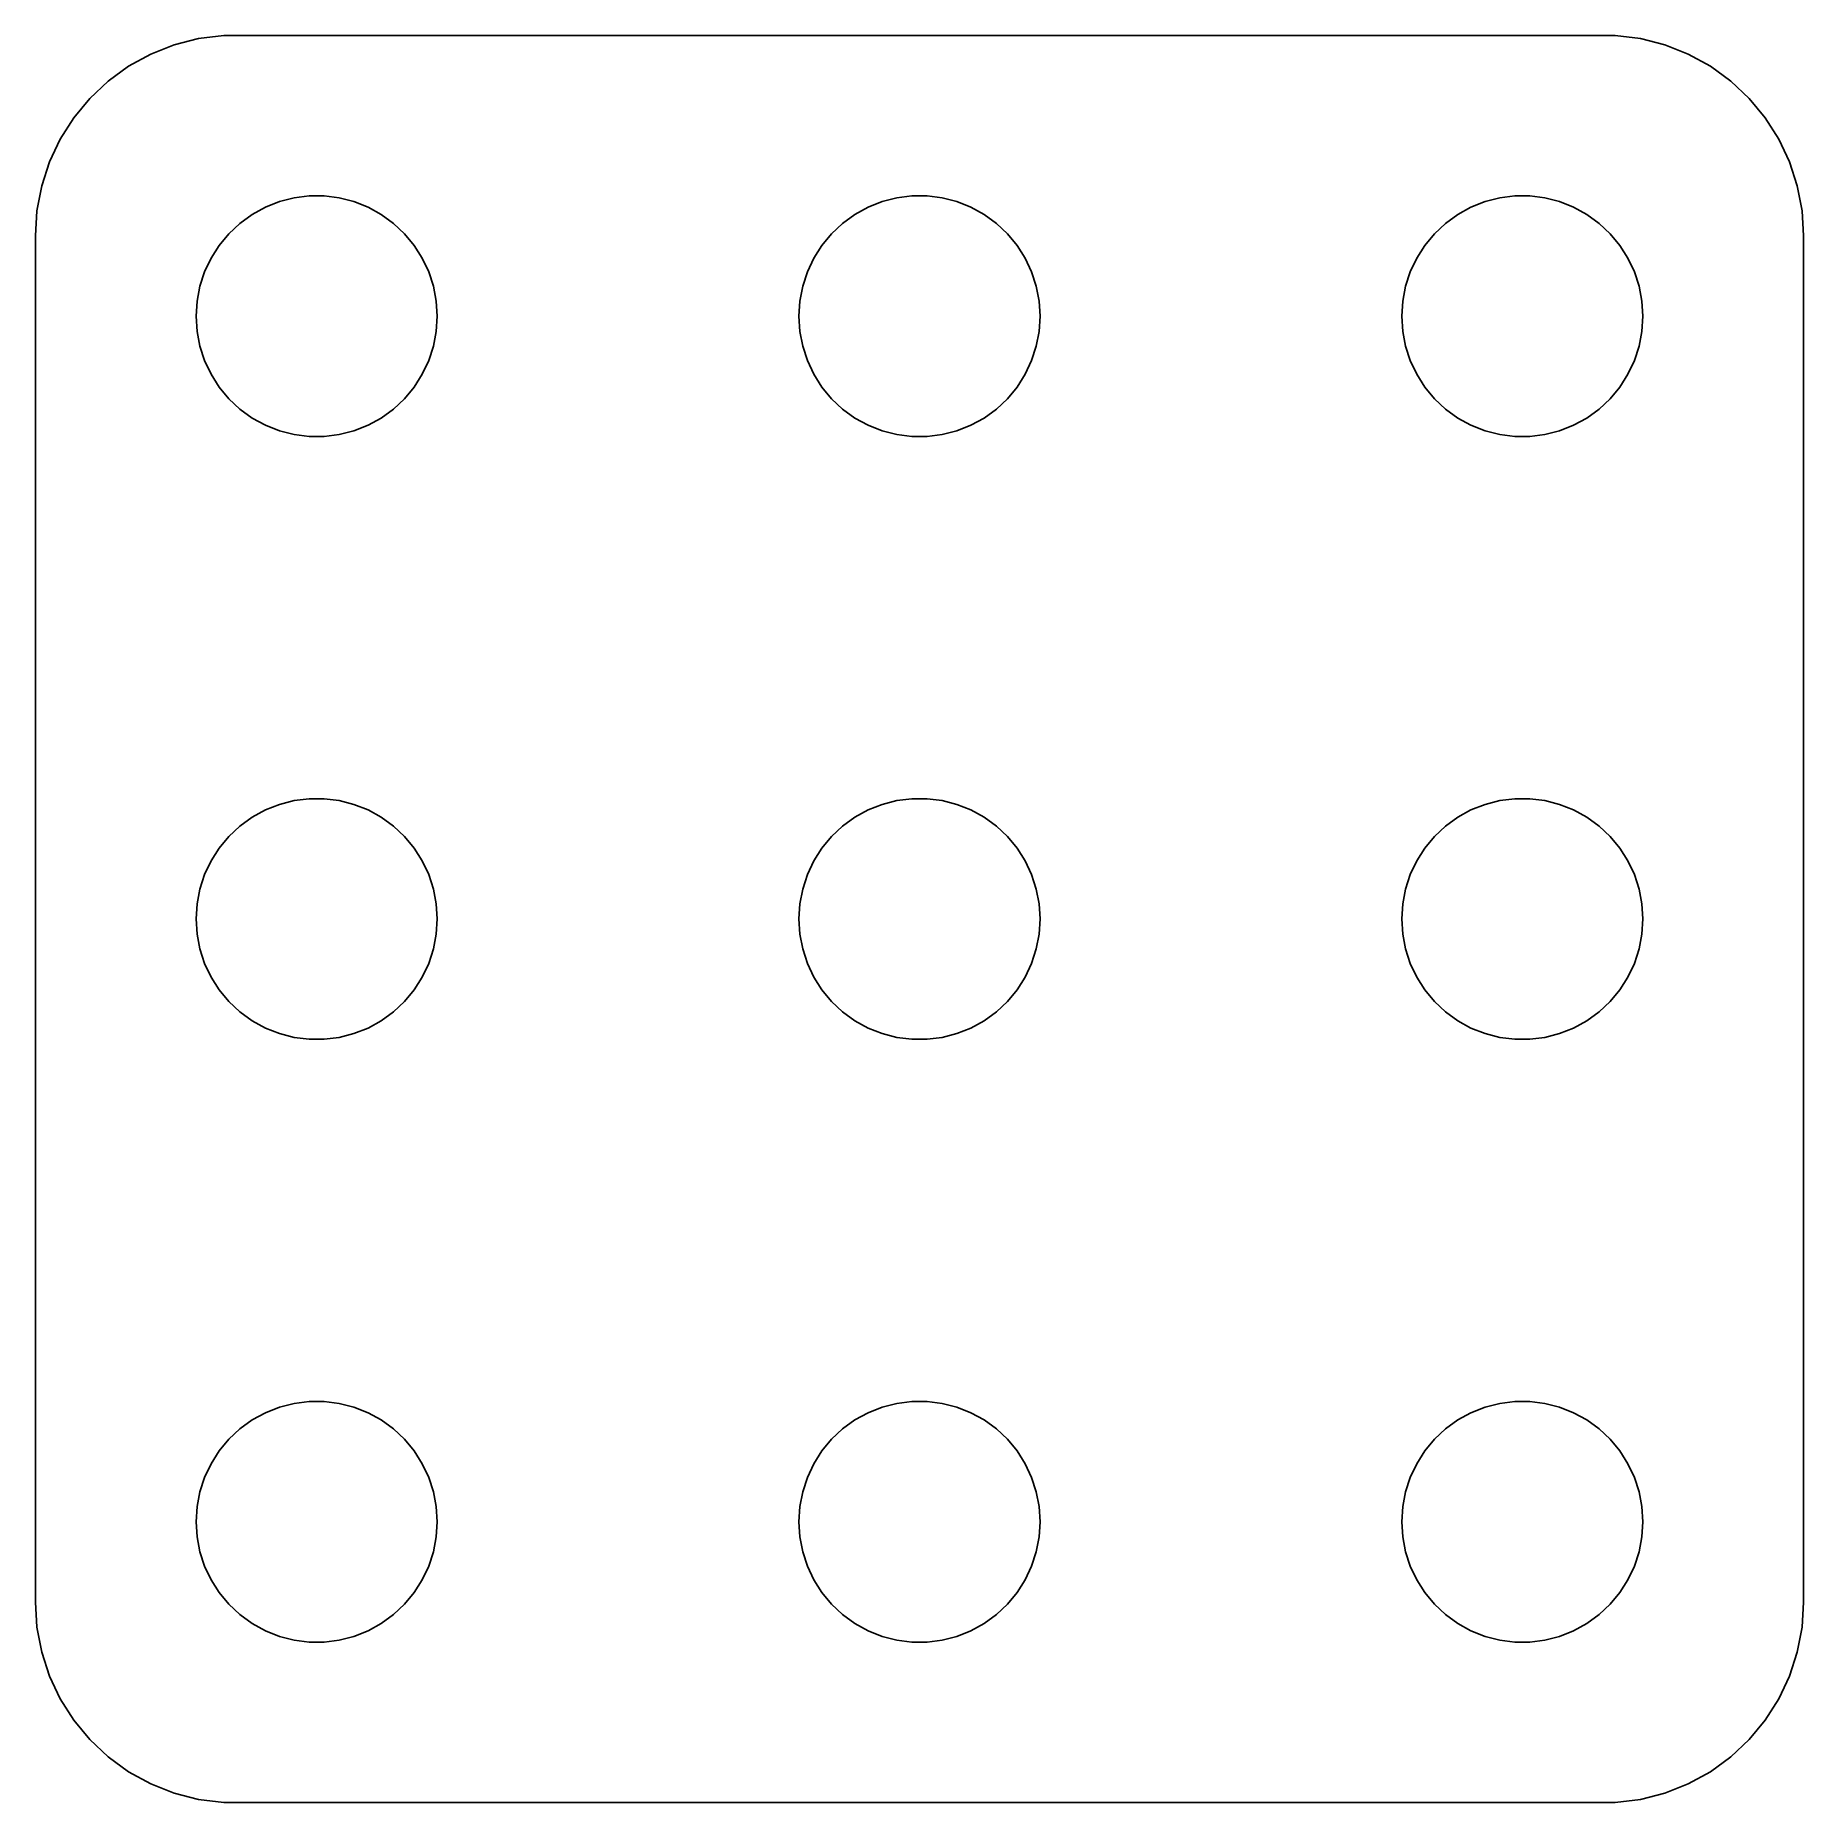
# Model space of a CAD drawing. Header units: metres. Extents: x -11 to 11, y 43 to 65.
import ezdxf

# ---------------------------------------------------------------- set-up
doc = ezdxf.new("R2010")
doc.units = ezdxf.units.M

msp = doc.modelspace()

# ---------------------------------------------------------------- linework, layer by layer
for p, q in [((-8.96844, 64.9557), (-9.27254, 64.8776)), ((-8.65697, 64.9951), (-8.96844, 64.9557)), ((8.65697, 64.9951), (-8.65697, 64.9951)), ((8.96844, 64.9557), (8.65697, 64.9951)), ((9.27254, 64.8776), (8.96844, 64.9557)), ((-9.56444, 64.7621), (-9.83955, 64.6108)), ((-9.27254, 64.8776), (-9.56444, 64.7621)), ((9.56444, 64.7621), (9.27254, 64.8776)), ((9.83955, 64.6108), (9.56444, 64.7621)), ((-9.83955, 64.6108), (-10.0936, 64.4263)), ((10.0936, 64.4263), (9.83955, 64.6108)), ((-10.0936, 64.4263), (-10.3224, 64.2114)), ((10.3224, 64.2114), (10.0936, 64.4263)), ((-10.3224, 64.2114), (-10.5225, 63.9695)), ((10.5225, 63.9695), (10.3224, 64.2114)), ((-10.5225, 63.9695), (-10.6908, 63.7044)), ((10.6908, 63.7044), (10.5225, 63.9695)), ((-10.6908, 63.7044), (-10.8244, 63.4203)), ((10.8244, 63.4203), (10.6908, 63.7044)), ((-10.8244, 63.4203), (-10.9214, 63.1217)), ((10.9214, 63.1217), (10.8244, 63.4203)), ((-10.9214, 63.1217), (-10.9803, 62.8133)), ((-8.13866, 62.8572), (-7.96352, 62.9266)), ((-7.96352, 62.9266), (-7.78107, 62.9734)), ((-7.78107, 62.9734), (-7.59418, 62.997)), ((-7.59418, 62.997), (-7.40581, 62.997)), ((-7.40581, 62.997), (-7.21892, 62.9734)), ((-7.21892, 62.9734), (-7.03647, 62.9266)), ((-7.03647, 62.9266), (-6.86133, 62.8572)), ((-0.638657, 62.8572), (-0.463516, 62.9266)), ((-0.463516, 62.9266), (-0.281067, 62.9734)), ((-0.281067, 62.9734), (-0.094177, 62.997)), ((-0.094177, 62.997), (0.094177, 62.997)), ((0.094177, 62.997), (0.281067, 62.9734)), ((0.281067, 62.9734), (0.463516, 62.9266)), ((0.463516, 62.9266), (0.638657, 62.8572)), ((6.86133, 62.8572), (7.03647, 62.9266)), ((7.03647, 62.9266), (7.21892, 62.9734)), ((7.21892, 62.9734), (7.40581, 62.997)), ((7.40581, 62.997), (7.59418, 62.997)), ((7.59418, 62.997), (7.78107, 62.9734)), ((7.78107, 62.9734), (7.96352, 62.9266)), ((7.96352, 62.9266), (8.13866, 62.8572)), ((10.9803, 62.8133), (10.9214, 63.1217)), ((-10.9803, 62.8133), (-11, 62.5)), ((-8.45613, 62.6558), (-8.30373, 62.7665)), ((-8.30373, 62.7665), (-8.13866, 62.8572)), ((-6.86133, 62.8572), (-6.69626, 62.7665)), ((-6.69626, 62.7665), (-6.54385, 62.6558)), ((-0.956131, 62.6558), (-0.803726, 62.7665)), ((-0.803726, 62.7665), (-0.638657, 62.8572)), ((0.638657, 62.8572), (0.803726, 62.7665)), ((0.803726, 62.7665), (0.956131, 62.6558)), ((6.54385, 62.6558), (6.69626, 62.7665)), ((6.69626, 62.7665), (6.86133, 62.8572)), ((8.13866, 62.8572), (8.30373, 62.7665)), ((8.30373, 62.7665), (8.45613, 62.6558)), ((11, 62.5), (10.9803, 62.8133)), ((-11, 62.5), (-11, 45.5)), ((-8.71352, 62.3817), (-8.59344, 62.5268)), ((-8.59344, 62.5268), (-8.45613, 62.6558)), ((-6.54385, 62.6558), (-6.40654, 62.5268)), ((-6.40654, 62.5268), (-6.28647, 62.3817)), ((-1.21352, 62.3817), (-1.09344, 62.5268)), ((-1.09344, 62.5268), (-0.956131, 62.6558)), ((0.956131, 62.6558), (1.09344, 62.5268)), ((1.09344, 62.5268), (1.21352, 62.3817)), ((6.28647, 62.3817), (6.40654, 62.5268)), ((6.40654, 62.5268), (6.54385, 62.6558)), ((8.45613, 62.6558), (8.59344, 62.5268)), ((8.59344, 62.5268), (8.71352, 62.3817)), ((11, 45.5), (11, 62.5)), ((-8.81445, 62.2226), (-8.71352, 62.3817)), ((-6.28647, 62.3817), (-6.18553, 62.2226)), ((-1.31445, 62.2226), (-1.21352, 62.3817)), ((1.21352, 62.3817), (1.31445, 62.2226)), ((6.18553, 62.2226), (6.28647, 62.3817)), ((8.71352, 62.3817), (8.81445, 62.2226)), ((-8.95287, 61.873), (-8.89465, 62.0522)), ((-8.89465, 62.0522), (-8.81445, 62.2226)), ((-6.18553, 62.2226), (-6.10533, 62.0522)), ((-6.10533, 62.0522), (-6.04712, 61.873)), ((-1.45287, 61.873), (-1.39465, 62.0522)), ((-1.39465, 62.0522), (-1.31445, 62.2226)), ((1.31445, 62.2226), (1.39465, 62.0522)), ((1.39465, 62.0522), (1.45287, 61.873)), ((6.04712, 61.873), (6.10533, 62.0522)), ((6.10533, 62.0522), (6.18553, 62.2226)), ((8.81445, 62.2226), (8.89465, 62.0522)), ((8.89465, 62.0522), (8.95287, 61.873)), ((-8.98816, 61.688), (-8.95287, 61.873)), ((-6.04712, 61.873), (-6.01183, 61.688)), ((-1.48816, 61.688), (-1.45287, 61.873)), ((1.45287, 61.873), (1.48816, 61.688)), ((6.01183, 61.688), (6.04712, 61.873)), ((8.95287, 61.873), (8.98816, 61.688)), ((-9, 61.5), (-8.98816, 61.688)), ((-6.01183, 61.688), (-6, 61.5)), ((-1.5, 61.5), (-1.48816, 61.688)), ((1.48816, 61.688), (1.5, 61.5)), ((6, 61.5), (6.01183, 61.688)), ((8.98816, 61.688), (9, 61.5)), ((-8.98816, 61.312), (-9, 61.5)), ((-6, 61.5), (-6.01183, 61.312)), ((-1.48816, 61.312), (-1.5, 61.5)), ((1.5, 61.5), (1.48816, 61.312)), ((6.01183, 61.312), (6, 61.5)), ((9, 61.5), (8.98816, 61.312)), ((-8.95287, 61.127), (-8.98816, 61.312)), ((-6.01183, 61.312), (-6.04712, 61.127)), ((-1.45287, 61.127), (-1.48816, 61.312)), ((1.48816, 61.312), (1.45287, 61.127)), ((6.04712, 61.127), (6.01183, 61.312)), ((8.98816, 61.312), (8.95287, 61.127)), ((-8.89465, 60.9478), (-8.95287, 61.127)), ((-8.81445, 60.7774), (-8.89465, 60.9478)), ((-6.10533, 60.9478), (-6.18553, 60.7774)), ((-6.04712, 61.127), (-6.10533, 60.9478)), ((-1.39465, 60.9478), (-1.45287, 61.127)), ((-1.31445, 60.7774), (-1.39465, 60.9478)), ((1.39465, 60.9478), (1.31445, 60.7774)), ((1.45287, 61.127), (1.39465, 60.9478)), ((6.10533, 60.9478), (6.04712, 61.127)), ((6.18553, 60.7774), (6.10533, 60.9478)), ((8.89465, 60.9478), (8.81445, 60.7774)), ((8.95287, 61.127), (8.89465, 60.9478)), ((-8.71352, 60.6183), (-8.81445, 60.7774)), ((-6.18553, 60.7774), (-6.28647, 60.6183)), ((-1.21352, 60.6183), (-1.31445, 60.7774)), ((1.31445, 60.7774), (1.21352, 60.6183)), ((6.28647, 60.6183), (6.18553, 60.7774)), ((8.81445, 60.7774), (8.71352, 60.6183)), ((-8.59344, 60.4732), (-8.71352, 60.6183)), ((-6.28647, 60.6183), (-6.40654, 60.4732)), ((-1.09344, 60.4732), (-1.21352, 60.6183)), ((1.21352, 60.6183), (1.09344, 60.4732)), ((6.40654, 60.4732), (6.28647, 60.6183)), ((8.71352, 60.6183), (8.59344, 60.4732)), ((-8.45613, 60.3442), (-8.59344, 60.4732)), ((-8.30373, 60.2335), (-8.45613, 60.3442)), ((-6.54385, 60.3442), (-6.69626, 60.2335)), ((-6.40654, 60.4732), (-6.54385, 60.3442)), ((-0.956131, 60.3442), (-1.09344, 60.4732)), ((-0.803726, 60.2335), (-0.956131, 60.3442)), ((0.956131, 60.3442), (0.803726, 60.2335)), ((1.09344, 60.4732), (0.956131, 60.3442)), ((6.54385, 60.3442), (6.40654, 60.4732)), ((6.69626, 60.2335), (6.54385, 60.3442)), ((8.45613, 60.3442), (8.30373, 60.2335)), ((8.59344, 60.4732), (8.45613, 60.3442)), ((-8.13866, 60.1427), (-8.30373, 60.2335)), ((-7.96352, 60.0734), (-8.13866, 60.1427)), ((-7.78107, 60.0266), (-7.96352, 60.0734)), ((-7.03647, 60.0734), (-7.21892, 60.0266)), ((-6.86133, 60.1427), (-7.03647, 60.0734)), ((-6.69626, 60.2335), (-6.86133, 60.1427)), ((-0.638657, 60.1427), (-0.803726, 60.2335)), ((-0.463516, 60.0734), (-0.638657, 60.1427)), ((-0.281067, 60.0266), (-0.463516, 60.0734)), ((0.463516, 60.0734), (0.281067, 60.0266)), ((0.638657, 60.1427), (0.463516, 60.0734)), ((0.803726, 60.2335), (0.638657, 60.1427)), ((6.86133, 60.1427), (6.69626, 60.2335)), ((7.03647, 60.0734), (6.86133, 60.1427)), ((7.21892, 60.0266), (7.03647, 60.0734)), ((7.96352, 60.0734), (7.78107, 60.0266)), ((8.13866, 60.1427), (7.96352, 60.0734)), ((8.30373, 60.2335), (8.13866, 60.1427)), ((-7.59418, 60.0029), (-7.78107, 60.0266)), ((-7.40581, 60.0029), (-7.59418, 60.0029)), ((-7.21892, 60.0266), (-7.40581, 60.0029)), ((-0.094177, 60.0029), (-0.281067, 60.0266)), ((0.094177, 60.0029), (-0.094177, 60.0029)), ((0.281067, 60.0266), (0.094177, 60.0029)), ((7.40581, 60.0029), (7.21892, 60.0266)), ((7.59418, 60.0029), (7.40581, 60.0029)), ((7.78107, 60.0266), (7.59418, 60.0029)), ((-7.96352, 55.4266), (-7.78107, 55.4734)), ((-7.78107, 55.4734), (-7.59418, 55.497)), ((-7.59418, 55.497), (-7.40581, 55.497)), ((-7.40581, 55.497), (-7.21892, 55.4734)), ((-7.21892, 55.4734), (-7.03647, 55.4266)), ((-0.463516, 55.4266), (-0.281067, 55.4734)), ((-0.281067, 55.4734), (-0.094177, 55.497)), ((-0.094177, 55.497), (0.094177, 55.497)), ((0.094177, 55.497), (0.281067, 55.4734)), ((0.281067, 55.4734), (0.463516, 55.4266)), ((7.03647, 55.4266), (7.21892, 55.4734)), ((7.21892, 55.4734), (7.40581, 55.497)), ((7.40581, 55.497), (7.59418, 55.497)), ((7.59418, 55.497), (7.78107, 55.4734)), ((7.78107, 55.4734), (7.96352, 55.4266)), ((-8.45613, 55.1558), (-8.30373, 55.2665)), ((-8.30373, 55.2665), (-8.13866, 55.3572)), ((-8.13866, 55.3572), (-7.96352, 55.4266)), ((-7.03647, 55.4266), (-6.86133, 55.3572)), ((-6.86133, 55.3572), (-6.69626, 55.2665)), ((-6.69626, 55.2665), (-6.54385, 55.1558)), ((-0.956131, 55.1558), (-0.803726, 55.2665)), ((-0.803726, 55.2665), (-0.638657, 55.3572)), ((-0.638657, 55.3572), (-0.463516, 55.4266)), ((0.463516, 55.4266), (0.638657, 55.3572)), ((0.638657, 55.3572), (0.803726, 55.2665)), ((0.803726, 55.2665), (0.956131, 55.1558)), ((6.54385, 55.1558), (6.69626, 55.2665)), ((6.69626, 55.2665), (6.86133, 55.3572)), ((6.86133, 55.3572), (7.03647, 55.4266)), ((7.96352, 55.4266), (8.13866, 55.3572)), ((8.13866, 55.3572), (8.30373, 55.2665)), ((8.30373, 55.2665), (8.45613, 55.1558)), ((-8.71352, 54.8817), (-8.59344, 55.0268)), ((-8.59344, 55.0268), (-8.45613, 55.1558)), ((-6.54385, 55.1558), (-6.40654, 55.0268)), ((-6.40654, 55.0268), (-6.28647, 54.8817)), ((-1.21352, 54.8817), (-1.09344, 55.0268)), ((-1.09344, 55.0268), (-0.956131, 55.1558)), ((0.956131, 55.1558), (1.09344, 55.0268)), ((1.09344, 55.0268), (1.21352, 54.8817)), ((6.28647, 54.8817), (6.40654, 55.0268)), ((6.40654, 55.0268), (6.54385, 55.1558)), ((8.45613, 55.1558), (8.59344, 55.0268)), ((8.59344, 55.0268), (8.71352, 54.8817)), ((-8.81445, 54.7226), (-8.71352, 54.8817)), ((-6.28647, 54.8817), (-6.18553, 54.7226)), ((-1.31445, 54.7226), (-1.21352, 54.8817)), ((1.21352, 54.8817), (1.31445, 54.7226)), ((6.18553, 54.7226), (6.28647, 54.8817)), ((8.71352, 54.8817), (8.81445, 54.7226)), ((-8.89465, 54.5522), (-8.81445, 54.7226)), ((-6.18553, 54.7226), (-6.10533, 54.5522)), ((-1.39465, 54.5522), (-1.31445, 54.7226)), ((1.31445, 54.7226), (1.39465, 54.5522)), ((6.10533, 54.5522), (6.18553, 54.7226)), ((8.81445, 54.7226), (8.89465, 54.5522)), ((-8.98816, 54.188), (-8.95287, 54.373)), ((-8.95287, 54.373), (-8.89465, 54.5522)), ((-6.10533, 54.5522), (-6.04712, 54.373)), ((-6.04712, 54.373), (-6.01183, 54.188)), ((-1.48816, 54.188), (-1.45287, 54.373)), ((-1.45287, 54.373), (-1.39465, 54.5522)), ((1.39465, 54.5522), (1.45287, 54.373)), ((1.45287, 54.373), (1.48816, 54.188)), ((6.01183, 54.188), (6.04712, 54.373)), ((6.04712, 54.373), (6.10533, 54.5522)), ((8.89465, 54.5522), (8.95287, 54.373)), ((8.95287, 54.373), (8.98816, 54.188)), ((-9, 54), (-8.98816, 54.188)), ((-6.01183, 54.188), (-6, 54)), ((-1.5, 54), (-1.48816, 54.188)), ((1.48816, 54.188), (1.5, 54)), ((6, 54), (6.01183, 54.188)), ((8.98816, 54.188), (9, 54)), ((-8.98816, 53.812), (-9, 54)), ((-6, 54), (-6.01183, 53.812)), ((-1.48816, 53.812), (-1.5, 54)), ((1.5, 54), (1.48816, 53.812)), ((6.01183, 53.812), (6, 54)), ((9, 54), (8.98816, 53.812)), ((-8.95287, 53.627), (-8.98816, 53.812)), ((-6.01183, 53.812), (-6.04712, 53.627)), ((-1.45287, 53.627), (-1.48816, 53.812)), ((1.48816, 53.812), (1.45287, 53.627)), ((6.04712, 53.627), (6.01183, 53.812)), ((8.98816, 53.812), (8.95287, 53.627)), ((-8.89465, 53.4478), (-8.95287, 53.627)), ((-6.04712, 53.627), (-6.10533, 53.4478)), ((-1.39465, 53.4478), (-1.45287, 53.627)), ((1.45287, 53.627), (1.39465, 53.4478)), ((6.10533, 53.4478), (6.04712, 53.627)), ((8.95287, 53.627), (8.89465, 53.4478)), ((-8.81445, 53.2774), (-8.89465, 53.4478)), ((-8.71352, 53.1183), (-8.81445, 53.2774)), ((-6.18553, 53.2774), (-6.28647, 53.1183)), ((-6.10533, 53.4478), (-6.18553, 53.2774)), ((-1.31445, 53.2774), (-1.39465, 53.4478)), ((-1.21352, 53.1183), (-1.31445, 53.2774)), ((1.31445, 53.2774), (1.21352, 53.1183)), ((1.39465, 53.4478), (1.31445, 53.2774)), ((6.18553, 53.2774), (6.10533, 53.4478)), ((6.28647, 53.1183), (6.18553, 53.2774)), ((8.81445, 53.2774), (8.71352, 53.1183)), ((8.89465, 53.4478), (8.81445, 53.2774)), ((-8.59344, 52.9732), (-8.71352, 53.1183)), ((-6.28647, 53.1183), (-6.40654, 52.9732)), ((-1.09344, 52.9732), (-1.21352, 53.1183)), ((1.21352, 53.1183), (1.09344, 52.9732)), ((6.40654, 52.9732), (6.28647, 53.1183)), ((8.71352, 53.1183), (8.59344, 52.9732)), ((-8.45613, 52.8442), (-8.59344, 52.9732)), ((-8.30373, 52.7335), (-8.45613, 52.8442)), ((-6.54385, 52.8442), (-6.69626, 52.7335)), ((-6.40654, 52.9732), (-6.54385, 52.8442)), ((-0.956131, 52.8442), (-1.09344, 52.9732)), ((-0.803726, 52.7335), (-0.956131, 52.8442)), ((0.956131, 52.8442), (0.803726, 52.7335)), ((1.09344, 52.9732), (0.956131, 52.8442)), ((6.54385, 52.8442), (6.40654, 52.9732)), ((6.69626, 52.7335), (6.54385, 52.8442)), ((8.45613, 52.8442), (8.30373, 52.7335)), ((8.59344, 52.9732), (8.45613, 52.8442)), ((-8.13866, 52.6428), (-8.30373, 52.7335)), ((-7.96352, 52.5734), (-8.13866, 52.6428)), ((-6.86133, 52.6428), (-7.03647, 52.5734)), ((-6.69626, 52.7335), (-6.86133, 52.6428)), ((-0.638657, 52.6428), (-0.803726, 52.7335)), ((-0.463516, 52.5734), (-0.638657, 52.6428)), ((0.638657, 52.6428), (0.463516, 52.5734)), ((0.803726, 52.7335), (0.638657, 52.6428)), ((6.86133, 52.6428), (6.69626, 52.7335)), ((7.03647, 52.5734), (6.86133, 52.6428)), ((8.13866, 52.6428), (7.96352, 52.5734)), ((8.30373, 52.7335), (8.13866, 52.6428)), ((-7.78107, 52.5266), (-7.96352, 52.5734)), ((-7.59418, 52.503), (-7.78107, 52.5266)), ((-7.40581, 52.503), (-7.59418, 52.503)), ((-7.21892, 52.5266), (-7.40581, 52.503)), ((-7.03647, 52.5734), (-7.21892, 52.5266)), ((-0.281067, 52.5266), (-0.463516, 52.5734)), ((-0.094177, 52.503), (-0.281067, 52.5266)), ((0.094177, 52.503), (-0.094177, 52.503)), ((0.281067, 52.5266), (0.094177, 52.503)), ((0.463516, 52.5734), (0.281067, 52.5266)), ((7.21892, 52.5266), (7.03647, 52.5734)), ((7.40581, 52.503), (7.21892, 52.5266)), ((7.59418, 52.503), (7.40581, 52.503)), ((7.78107, 52.5266), (7.59418, 52.503)), ((7.96352, 52.5734), (7.78107, 52.5266)), ((-7.96352, 47.9266), (-7.78107, 47.9734)), ((-7.78107, 47.9734), (-7.59418, 47.9971)), ((-7.59418, 47.9971), (-7.40581, 47.9971)), ((-7.40581, 47.9971), (-7.21892, 47.9734)), ((-7.21892, 47.9734), (-7.03647, 47.9266)), ((-0.463516, 47.9266), (-0.281067, 47.9734)), ((-0.281067, 47.9734), (-0.094177, 47.9971)), ((-0.094177, 47.9971), (0.094177, 47.9971)), ((0.094177, 47.9971), (0.281067, 47.9734)), ((0.281067, 47.9734), (0.463516, 47.9266)), ((7.03647, 47.9266), (7.21892, 47.9734)), ((7.21892, 47.9734), (7.40581, 47.9971)), ((7.40581, 47.9971), (7.59418, 47.9971)), ((7.59418, 47.9971), (7.78107, 47.9734)), ((7.78107, 47.9734), (7.96352, 47.9266)), ((-8.45613, 47.6558), (-8.30373, 47.7665)), ((-8.30373, 47.7665), (-8.13866, 47.8573)), ((-8.13866, 47.8573), (-7.96352, 47.9266)), ((-7.03647, 47.9266), (-6.86133, 47.8573)), ((-6.86133, 47.8573), (-6.69626, 47.7665)), ((-6.69626, 47.7665), (-6.54385, 47.6558)), ((-0.956131, 47.6558), (-0.803726, 47.7665)), ((-0.803726, 47.7665), (-0.638657, 47.8573)), ((-0.638657, 47.8573), (-0.463516, 47.9266)), ((0.463516, 47.9266), (0.638657, 47.8573)), ((0.638657, 47.8573), (0.803726, 47.7665)), ((0.803726, 47.7665), (0.956131, 47.6558)), ((6.54385, 47.6558), (6.69626, 47.7665)), ((6.69626, 47.7665), (6.86133, 47.8573)), ((6.86133, 47.8573), (7.03647, 47.9266)), ((7.96352, 47.9266), (8.13866, 47.8573)), ((8.13866, 47.8573), (8.30373, 47.7665)), ((8.30373, 47.7665), (8.45613, 47.6558)), ((-8.71352, 47.3817), (-8.59344, 47.5268)), ((-8.59344, 47.5268), (-8.45613, 47.6558)), ((-6.54385, 47.6558), (-6.40654, 47.5268)), ((-6.40654, 47.5268), (-6.28647, 47.3817)), ((-1.21352, 47.3817), (-1.09344, 47.5268)), ((-1.09344, 47.5268), (-0.956131, 47.6558)), ((0.956131, 47.6558), (1.09344, 47.5268)), ((1.09344, 47.5268), (1.21352, 47.3817)), ((6.28647, 47.3817), (6.40654, 47.5268)), ((6.40654, 47.5268), (6.54385, 47.6558)), ((8.45613, 47.6558), (8.59344, 47.5268)), ((8.59344, 47.5268), (8.71352, 47.3817)), ((-8.81445, 47.2226), (-8.71352, 47.3817)), ((-6.28647, 47.3817), (-6.18553, 47.2226)), ((-1.31445, 47.2226), (-1.21352, 47.3817)), ((1.21352, 47.3817), (1.31445, 47.2226)), ((6.18553, 47.2226), (6.28647, 47.3817)), ((8.71352, 47.3817), (8.81445, 47.2226)), ((-8.89465, 47.0522), (-8.81445, 47.2226)), ((-6.18553, 47.2226), (-6.10533, 47.0522)), ((-1.39465, 47.0522), (-1.31445, 47.2226)), ((1.31445, 47.2226), (1.39465, 47.0522)), ((6.10533, 47.0522), (6.18553, 47.2226)), ((8.81445, 47.2226), (8.89465, 47.0522)), ((-8.98816, 46.688), (-8.95287, 46.873)), ((-8.95287, 46.873), (-8.89465, 47.0522)), ((-6.10533, 47.0522), (-6.04712, 46.873)), ((-6.04712, 46.873), (-6.01183, 46.688)), ((-1.48816, 46.688), (-1.45287, 46.873)), ((-1.45287, 46.873), (-1.39465, 47.0522)), ((1.39465, 47.0522), (1.45287, 46.873)), ((1.45287, 46.873), (1.48816, 46.688)), ((6.01183, 46.688), (6.04712, 46.873)), ((6.04712, 46.873), (6.10533, 47.0522)), ((8.89465, 47.0522), (8.95287, 46.873)), ((8.95287, 46.873), (8.98816, 46.688)), ((-9, 46.5), (-8.98816, 46.688)), ((-6.01183, 46.688), (-6, 46.5)), ((-1.5, 46.5), (-1.48816, 46.688)), ((1.48816, 46.688), (1.5, 46.5)), ((6, 46.5), (6.01183, 46.688)), ((8.98816, 46.688), (9, 46.5)), ((-8.98816, 46.312), (-9, 46.5)), ((-6, 46.5), (-6.01183, 46.312)), ((-1.48816, 46.312), (-1.5, 46.5)), ((1.5, 46.5), (1.48816, 46.312)), ((6.01183, 46.312), (6, 46.5)), ((9, 46.5), (8.98816, 46.312)), ((-8.95287, 46.127), (-8.98816, 46.312)), ((-6.01183, 46.312), (-6.04712, 46.127)), ((-1.45287, 46.127), (-1.48816, 46.312)), ((1.48816, 46.312), (1.45287, 46.127)), ((6.04712, 46.127), (6.01183, 46.312)), ((8.98816, 46.312), (8.95287, 46.127)), ((-8.89465, 45.9478), (-8.95287, 46.127)), ((-6.04712, 46.127), (-6.10533, 45.9478)), ((-1.39465, 45.9478), (-1.45287, 46.127)), ((1.45287, 46.127), (1.39465, 45.9478)), ((6.10533, 45.9478), (6.04712, 46.127)), ((8.95287, 46.127), (8.89465, 45.9478)), ((-8.81445, 45.7774), (-8.89465, 45.9478)), ((-8.71352, 45.6183), (-8.81445, 45.7774)), ((-6.18553, 45.7774), (-6.28647, 45.6183)), ((-6.10533, 45.9478), (-6.18553, 45.7774)), ((-1.31445, 45.7774), (-1.39465, 45.9478)), ((-1.21352, 45.6183), (-1.31445, 45.7774)), ((1.31445, 45.7774), (1.21352, 45.6183)), ((1.39465, 45.9478), (1.31445, 45.7774)), ((6.18553, 45.7774), (6.10533, 45.9478)), ((6.28647, 45.6183), (6.18553, 45.7774)), ((8.81445, 45.7774), (8.71352, 45.6183)), ((8.89465, 45.9478), (8.81445, 45.7774)), ((-8.59344, 45.4732), (-8.71352, 45.6183)), ((-6.28647, 45.6183), (-6.40654, 45.4732)), ((-1.09344, 45.4732), (-1.21352, 45.6183)), ((1.21352, 45.6183), (1.09344, 45.4732)), ((6.40654, 45.4732), (6.28647, 45.6183)), ((8.71352, 45.6183), (8.59344, 45.4732)), ((-11, 45.5), (-10.9803, 45.1867)), ((-8.45613, 45.3442), (-8.59344, 45.4732)), ((-8.30373, 45.2335), (-8.45613, 45.3442)), ((-6.54385, 45.3442), (-6.69626, 45.2335)), ((-6.40654, 45.4732), (-6.54385, 45.3442)), ((-0.956131, 45.3442), (-1.09344, 45.4732)), ((-0.803726, 45.2335), (-0.956131, 45.3442)), ((0.956131, 45.3442), (0.803726, 45.2335)), ((1.09344, 45.4732), (0.956131, 45.3442)), ((6.54385, 45.3442), (6.40654, 45.4732)), ((6.69626, 45.2335), (6.54385, 45.3442)), ((8.45613, 45.3442), (8.30373, 45.2335)), ((8.59344, 45.4732), (8.45613, 45.3442)), ((10.9803, 45.1867), (11, 45.5)), ((-10.9803, 45.1867), (-10.9214, 44.8783)), ((-8.13866, 45.1428), (-8.30373, 45.2335)), ((-7.96352, 45.0734), (-8.13866, 45.1428)), ((-6.86133, 45.1428), (-7.03647, 45.0734)), ((-6.69626, 45.2335), (-6.86133, 45.1428)), ((-0.638657, 45.1428), (-0.803726, 45.2335)), ((-0.463516, 45.0734), (-0.638657, 45.1428)), ((0.638657, 45.1428), (0.463516, 45.0734)), ((0.803726, 45.2335), (0.638657, 45.1428)), ((6.86133, 45.1428), (6.69626, 45.2335)), ((7.03647, 45.0734), (6.86133, 45.1428)), ((8.13866, 45.1428), (7.96352, 45.0734)), ((8.30373, 45.2335), (8.13866, 45.1428)), ((10.9214, 44.8783), (10.9803, 45.1867)), ((-7.78107, 45.0266), (-7.96352, 45.0734)), ((-7.59418, 45.003), (-7.78107, 45.0266)), ((-7.40581, 45.003), (-7.59418, 45.003)), ((-7.21892, 45.0266), (-7.40581, 45.003)), ((-7.03647, 45.0734), (-7.21892, 45.0266)), ((-0.281067, 45.0266), (-0.463516, 45.0734)), ((-0.094177, 45.003), (-0.281067, 45.0266)), ((0.094177, 45.003), (-0.094177, 45.003)), ((0.281067, 45.0266), (0.094177, 45.003)), ((0.463516, 45.0734), (0.281067, 45.0266)), ((7.21892, 45.0266), (7.03647, 45.0734)), ((7.40581, 45.003), (7.21892, 45.0266)), ((7.59418, 45.003), (7.40581, 45.003)), ((7.78107, 45.0266), (7.59418, 45.003)), ((7.96352, 45.0734), (7.78107, 45.0266)), ((-10.9214, 44.8783), (-10.8244, 44.5797)), ((10.8244, 44.5797), (10.9214, 44.8783)), ((-10.8244, 44.5797), (-10.6908, 44.2956)), ((10.6908, 44.2956), (10.8244, 44.5797)), ((-10.6908, 44.2956), (-10.5225, 44.0305)), ((10.5225, 44.0305), (10.6908, 44.2956)), ((-10.5225, 44.0305), (-10.3224, 43.7886)), ((10.3224, 43.7886), (10.5225, 44.0305)), ((-10.3224, 43.7886), (-10.0936, 43.5737)), ((10.0936, 43.5737), (10.3224, 43.7886)), ((-10.0936, 43.5737), (-9.83955, 43.3892)), ((9.83955, 43.3892), (10.0936, 43.5737)), ((-9.83955, 43.3892), (-9.56444, 43.2379)), ((9.56444, 43.2379), (9.83955, 43.3892)), ((-9.56444, 43.2379), (-9.27254, 43.1224)), ((-9.27254, 43.1224), (-8.96844, 43.0443)), ((8.96844, 43.0443), (9.27254, 43.1224)), ((9.27254, 43.1224), (9.56444, 43.2379)), ((-8.96844, 43.0443), (-8.65697, 43.0049)), ((-8.65697, 43.0049), (8.65697, 43.0049)), ((8.65697, 43.0049), (8.96844, 43.0443))]:
    msp.add_line(p, q)

doc.saveas('drawing.dxf')
